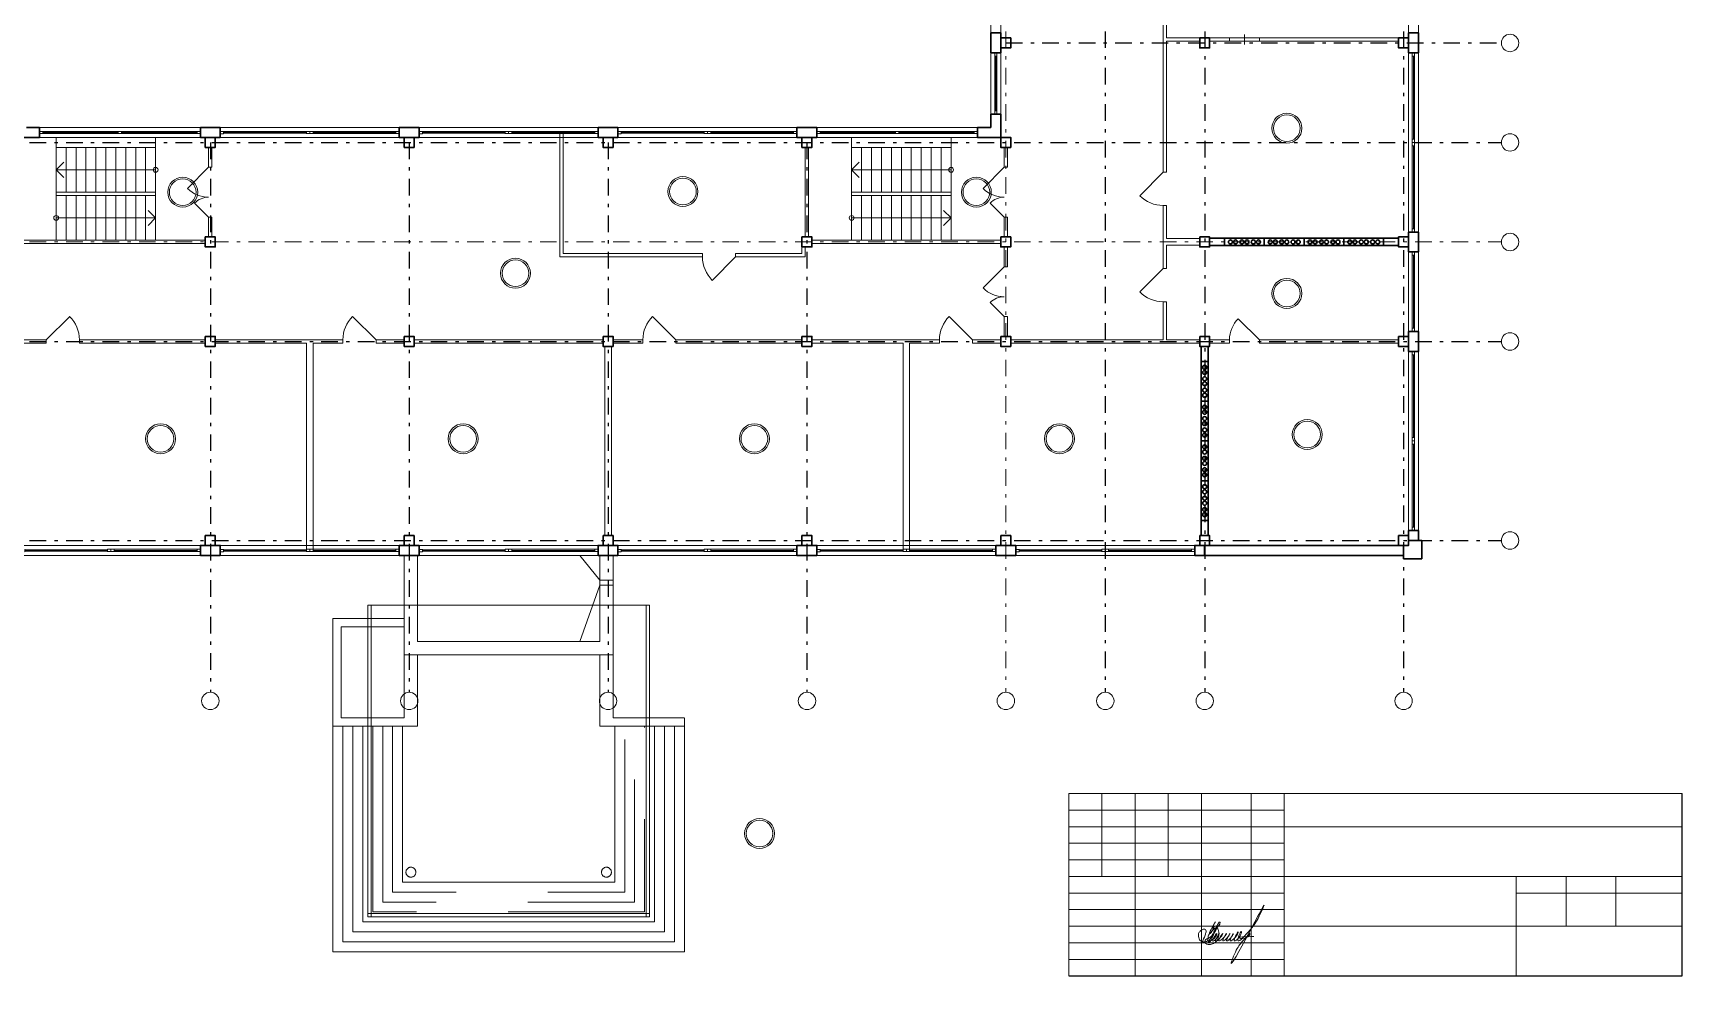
# Model space of a CAD drawing. Header units: metres. Extents: x 0.2 to 83.8, y 0.6 to 58.2.
# Drawn here: x 34.02 to 83.78, y 0.61 to 29.04 of the extents above; entities that cross this region are included whole.
import ezdxf

# ---------------------------------------------------------------- set-up
doc = ezdxf.new("R2010")
doc.units = ezdxf.units.M
doc.header["$MEASUREMENT"] = 0
doc.linetypes.add('( Dashdot )', pattern=[1.001, 0.5, -0.25, 0.001, -0.25])
doc.linetypes.add('DGN Style 3', pattern=[9.681301, 6.915215, -2.766086])
doc.layers.add('Level 63', color=7, linetype='Continuous', lineweight=0)

msp = doc.modelspace()

# ---------------------------------------------------------------- linework, layer by layer
at = {"color": 1, "linetype": '( Dashdot )', "lineweight": 0}
for p, q in [((63.375, 57.688), (63.375, 9.164)), ((6.423, 22.738), (78.323, 22.738))]:
    msp.add_line(p, q, dxfattribs=at)
at = {"color": 1, "linetype": '( Dashdot )'}
for p, q in [((66.375, 57.688), (66.375, 9.164)), ((69.375, 57.688), (69.375, 9.164)), ((75.375, 57.688), (75.375, 9.164)), ((63.375, 28.738), (78.323, 28.738)), ((6.423, 25.738), (78.323, 25.738)), ((39.375, 25.738), (39.375, 9.164)), ((45.375, 25.738), (45.375, 9.164)), ((51.375, 25.738), (51.375, 9.164)), ((57.375, 25.738), (57.375, 9.164)), ((6.423, 19.738), (78.323, 19.738)), ((6.423, 13.738), (78.323, 13.738))]:
    msp.add_line(p, q, dxfattribs=at)
at = {"color": 7, "linetype": 'Continuous', "lineweight": 13}
for p, q in [((68.123, 32.838), (68.123, 24.838)), ((68.223, 31.638), (68.223, 28.888)), ((70.123, 28.888), (70.123, 28.788)), ((71.023, 28.888), (71.023, 28.788)), ((68.223, 28.788), (68.223, 24.838)), ((34.223, 25.888), (34.723, 25.888)), ((34.723, 25.588), (34.723, 25.888)), ((37.723, 22.788), (37.723, 25.888)), ((39.073, 25.888), (37.723, 25.888)), ((58.723, 25.888), (57.673, 25.888)), ((58.723, 22.788), (58.723, 25.888)), ((61.723, 22.788), (61.723, 25.888)), ((61.723, 25.888), (62.523, 25.888)), ((34.723, 22.808), (34.723, 25.588)), ((39.323, 24.988), (38.687, 24.351)), ((39.323, 24.988), (39.423, 24.988)), ((63.323, 24.988), (62.687, 24.351)), ((63.423, 24.988), (63.323, 24.988)), ((68.223, 24.838), (68.123, 24.838)), ((37.723, 24.238), (34.723, 24.238)), ((39.323, 23.488), (38.899, 23.912)), ((61.723, 24.238), (58.723, 24.238)), ((61.723, 24.238), (61.723, 24.138)), ((63.323, 23.488), (62.899, 23.912)), ((39.323, 23.488), (39.423, 23.488)), ((63.423, 23.488), (63.323, 23.488)), ((68.223, 23.838), (68.123, 23.838)), ((68.123, 23.838), (68.123, 21.938)), ((68.223, 23.838), (68.223, 22.838)), ((57.223, 22.588), (57.223, 22.388)), ((57.323, 22.588), (57.323, 22.288)), ((68.223, 22.638), (68.223, 21.938)), ((54.223, 22.388), (54.223, 22.288)), ((55.223, 22.388), (55.223, 22.288)), ((63.323, 21.988), (62.687, 21.351)), ((63.423, 21.988), (63.323, 21.988)), ((68.223, 21.938), (68.123, 21.938)), ((63.323, 20.488), (62.899, 20.912)), ((68.223, 20.938), (68.123, 20.938)), ((68.123, 20.938), (68.123, 19.788)), ((68.223, 20.938), (68.223, 19.788)), ((63.423, 20.488), (63.323, 20.488)), ((71.023, 19.788), (70.387, 20.424)), ((34.423, 19.788), (34.423, 19.688)), ((35.423, 19.788), (35.423, 19.688)), ((43.373, 19.788), (43.373, 19.688)), ((44.373, 19.788), (44.373, 19.688)), ((52.423, 19.788), (52.423, 19.688)), ((53.423, 19.788), (53.423, 19.688)), ((61.373, 19.788), (61.373, 19.688)), ((62.373, 19.788), (62.373, 19.688)), ((70.123, 19.788), (70.123, 19.688)), ((71.023, 19.788), (71.023, 19.688)), ((45.223, 13.288), (45.223, 11.788)), ((45.623, 13.288), (45.623, 11.788)), ((45.623, 13.288), (51.123, 13.288)), ((51.123, 12.538), (50.521, 13.288)), ((51.123, 11.788), (51.123, 13.288)), ((51.523, 11.788), (51.523, 13.288)), ((51.123, 12.388), (50.521, 10.688)), ((44.125, 2.388), (44.125, 11.788)), ((52.625, 11.788), (44.125, 11.788)), ((44.225, 2.388), (44.225, 11.788)), ((45.623, 11.788), (45.623, 10.688)), ((51.123, 11.788), (51.123, 10.688)), ((52.525, 2.388), (52.525, 11.788)), ((52.625, 2.388), (52.625, 11.788)), ((45.623, 10.688), (51.123, 10.688)), ((52.625, 2.488), (44.125, 2.488)), ((52.625, 2.388), (44.125, 2.388))]:
    msp.add_line(p, q, dxfattribs=at)
at = {"color": 7, "linetype": 'Continuous', "lineweight": 0}
for p, q in [((70.573, 28.988), (70.573, 28.688)), ((63.073, 26.688), (63.073, 28.338)), ((36.598, 26.038), (34.323, 26.038)), ((38.973, 26.038), (36.698, 26.038)), ((42.273, 26.038), (39.774, 26.035)), ((44.973, 26.038), (42.473, 26.038)), ((48.273, 26.038), (45.774, 26.035)), ((50.973, 26.038), (48.473, 26.038)), ((54.273, 26.038), (51.774, 26.035)), ((56.973, 26.038), (54.473, 26.038)), ((35.023, 24.238), (35.023, 25.588)), ((35.323, 24.238), (35.323, 25.588)), ((35.623, 24.238), (35.623, 25.588)), ((35.923, 24.238), (35.923, 25.588)), ((36.223, 24.238), (36.223, 25.588)), ((36.523, 24.238), (36.523, 25.588)), ((36.823, 24.238), (36.823, 25.588)), ((37.123, 24.238), (37.123, 25.588)), ((37.423, 24.238), (37.423, 25.588)), ((59.023, 24.238), (59.023, 25.588)), ((59.323, 24.238), (59.323, 25.588)), ((59.623, 24.238), (59.623, 25.588)), ((59.923, 24.238), (59.923, 25.588)), ((60.223, 24.238), (60.223, 25.588)), ((60.523, 24.238), (60.523, 25.588)), ((60.823, 24.238), (60.823, 25.588)), ((61.123, 24.238), (61.123, 25.588)), ((61.423, 24.238), (61.423, 25.588)), ((34.951, 25.14), (34.723, 24.913)), ((37.723, 24.913), (34.723, 24.913)), ((34.951, 24.685), (34.723, 24.913)), ((58.951, 25.14), (58.723, 24.913)), ((61.723, 24.913), (58.723, 24.913)), ((58.951, 24.685), (58.723, 24.913)), ((35.023, 22.788), (35.023, 24.138)), ((35.323, 22.788), (35.323, 24.138)), ((35.623, 22.788), (35.623, 24.138)), ((35.923, 22.788), (35.923, 24.138)), ((36.223, 22.788), (36.223, 24.138)), ((36.523, 22.788), (36.523, 24.138)), ((36.823, 22.788), (36.823, 24.138)), ((37.123, 22.788), (37.123, 24.138)), ((37.423, 22.788), (37.423, 24.138)), ((59.023, 22.788), (59.023, 24.138)), ((59.323, 22.788), (59.323, 24.138)), ((59.623, 22.788), (59.623, 24.138)), ((59.923, 22.788), (59.923, 24.138)), ((60.223, 22.788), (60.223, 24.138)), ((60.523, 22.788), (60.523, 24.138)), ((60.823, 22.788), (60.823, 24.138)), ((61.123, 22.788), (61.123, 24.138)), ((61.423, 22.788), (61.423, 24.138)), ((34.723, 23.463), (37.723, 23.463)), ((37.496, 23.69), (37.723, 23.463)), ((37.496, 23.235), (37.723, 23.463)), ((58.723, 23.463), (61.723, 23.463)), ((61.496, 23.69), (61.723, 23.463)), ((61.496, 23.235), (61.723, 23.463)), ((36.273, 13.438), (33.774, 13.435)), ((38.973, 13.438), (36.473, 13.438)), ((42.273, 13.438), (39.774, 13.435)), ((44.973, 13.438), (42.473, 13.438)), ((48.273, 13.438), (45.774, 13.435)), ((50.973, 13.438), (48.473, 13.438)), ((54.273, 13.438), (51.774, 13.435)), ((56.973, 13.438), (54.473, 13.438)), ((60.273, 13.438), (57.774, 13.435)), ((62.973, 13.438), (60.473, 13.438)), ((66.273, 13.438), (63.774, 13.435)), ((68.973, 13.438), (66.473, 13.438)), ((43.075, 11.388), (43.075, 1.338)), ((43.075, 11.388), (44.125, 11.388)), ((43.325, 11.138), (43.325, 8.388)), ((43.325, 11.138), (44.125, 11.138)), ((43.075, 8.138), (44.125, 8.138)), ((43.325, 8.388), (44.125, 8.388)), ((52.625, 8.388), (53.672, 8.388)), ((52.625, 8.138), (53.675, 8.138)), ((53.675, 8.388), (53.675, 1.338)), ((43.075, 1.338), (53.675, 1.338))]:
    msp.add_line(p, q, dxfattribs=at)
at = {"color": 7, "linetype": 'Continuous', "lineweight": 0, "extrusion": (0, 0, -1)}
for p, q in [((75.673, 28.338), (75.673, 25.838)), ((57.773, 26.038), (60.048, 26.038)), ((60.148, 26.038), (62.423, 26.038)), ((75.673, 25.638), (75.671, 23.138)), ((75.673, 22.338), (75.673, 20.138)), ((75.673, 19.338), (75.673, 16.838)), ((75.673, 16.638), (75.671, 14.138))]:
    msp.add_line(p, q, dxfattribs=at)
at = {"color": 7, "linetype": 'Continuous', "lineweight": 30}
for p, q in [((33.823, 26.188), (34.223, 26.188)), ((34.223, 25.888), (34.223, 26.188)), ((62.523, 25.888), (62.523, 26.188)), ((62.923, 26.188), (62.523, 26.188)), ((75.823, 13.738), (75.923, 13.738)), ((75.923, 13.738), (75.923, 13.188)), ((75.373, 13.288), (75.373, 13.188)), ((75.373, 13.188), (75.923, 13.188))]:
    msp.add_line(p, q, dxfattribs=at)
at = {"color": 7, "lineweight": 13}
for p, q in [((68.123, 24.838), (67.416, 24.13)), ((68.123, 21.938), (67.416, 21.23)), ((44.373, 19.788), (43.666, 20.495)), ((53.423, 19.788), (52.716, 20.495)), ((62.373, 19.788), (61.666, 20.495))]:
    msp.add_line(p, q, dxfattribs=at)
at = {"color": 7, "lineweight": 13, "extrusion": (0, 0, -1)}
for p, q in [((55.223, 22.288), (54.516, 21.58)), ((34.423, 19.788), (35.131, 20.495))]:
    msp.add_line(p, q, dxfattribs=at)
at = {"color": 7, "linetype": 'DGN Style 3', "lineweight": 0}
for p, q in [((45.223, 11.788), (45.223, 10.288)), ((51.523, 10.288), (51.523, 11.788)), ((44.125, 11.388), (45.223, 11.388)), ((44.125, 11.138), (45.223, 11.138)), ((45.223, 10.288), (45.223, 8.388)), ((45.223, 10.288), (45.623, 10.288)), ((45.623, 10.288), (45.623, 8.138)), ((45.623, 10.288), (51.123, 10.288)), ((51.123, 10.288), (51.123, 8.138)), ((51.123, 10.288), (51.523, 10.288)), ((51.523, 10.288), (51.523, 8.388)), ((44.125, 8.388), (45.223, 8.388)), ((44.125, 8.138), (45.623, 8.138)), ((45.175, 8.138), (45.175, 3.438)), ((51.123, 8.138), (52.625, 8.138)), ((51.523, 8.388), (52.625, 8.388)), ((51.575, 8.138), (51.575, 3.438)), ((45.175, 3.438), (51.575, 3.438))]:
    msp.add_line(p, q, dxfattribs=at)
for p, q in [((83.775, 0.609), (83.775, 6.109)), ((65.275, 0.609), (83.775, 0.609))]:
    msp.add_line(p, q)
at = {"color": 7, "linetype": 'Continuous', "lineweight": 0, "flags": 128}
for points in [[(63.223, 29.038), (63.223, 34.438), (62.923, 34.438), (62.923, 29.038), (63.223, 29.038)], [(75.823, 29.038), (75.823, 34.438), (75.523, 34.438), (75.523, 29.038), (75.823, 29.038)], [(70.123, 28.888), (71.023, 28.888), (71.023, 28.788), (70.123, 28.788), (70.123, 28.888)], [(62.923, 28.438), (62.923, 26.588), (63.223, 26.588), (63.223, 28.438), (62.923, 28.438)], [(75.823, 23.038), (75.823, 28.438), (75.523, 28.438), (75.523, 23.038), (75.823, 23.038)], [(63.108, 28.338), (63.038, 28.338), (63.038, 26.688), (63.108, 26.688), (63.108, 28.338)], [(34.223, 26.188), (39.073, 26.188), (39.073, 25.888), (34.223, 25.888), (34.223, 26.188)], [(34.323, 26.073), (38.973, 26.073), (38.973, 26.003), (34.323, 26.003), (34.323, 26.073)], [(39.673, 26.188), (45.073, 26.188), (45.073, 25.888), (39.673, 25.888), (39.673, 26.188)], [(39.773, 26.07), (42.273, 26.073), (42.274, 26.003), (39.774, 26), (39.773, 26.07)], [(42.473, 26.073), (44.973, 26.073), (44.973, 26.003), (42.473, 26.003), (42.473, 26.073)], [(45.673, 26.188), (51.073, 26.188), (51.073, 25.888), (45.673, 25.888), (45.673, 26.188)], [(45.773, 26.07), (48.273, 26.073), (48.274, 26.003), (45.774, 26), (45.773, 26.07)], [(48.473, 26.073), (50.973, 26.073), (50.973, 26.003), (48.473, 26.003), (48.473, 26.073)], [(51.673, 26.188), (57.073, 26.188), (57.073, 25.888), (51.673, 25.888), (51.673, 26.188)], [(51.773, 26.07), (54.273, 26.073), (54.274, 26.003), (51.774, 26), (51.773, 26.07)], [(54.473, 26.073), (56.973, 26.073), (56.973, 26.003), (54.473, 26.003), (54.473, 26.073)], [(75.523, 22.438), (75.523, 20.038), (75.823, 20.038), (75.823, 22.438), (75.523, 22.438)], [(75.823, 14.038), (75.823, 19.438), (75.523, 19.438), (75.523, 14.038), (75.823, 14.038)], [(33.673, 13.588), (39.073, 13.588), (39.073, 13.288), (33.673, 13.288), (33.673, 13.588)], [(33.773, 13.47), (36.273, 13.473), (36.274, 13.403), (33.774, 13.4), (33.773, 13.47)], [(36.473, 13.473), (38.973, 13.473), (38.973, 13.403), (36.473, 13.403), (36.473, 13.473)], [(39.673, 13.588), (45.073, 13.588), (45.073, 13.288), (39.673, 13.288), (39.673, 13.588)], [(39.773, 13.47), (42.273, 13.473), (42.274, 13.403), (39.774, 13.4), (39.773, 13.47)], [(42.473, 13.473), (44.973, 13.473), (44.973, 13.403), (42.473, 13.403), (42.473, 13.473)], [(45.673, 13.588), (51.073, 13.588), (51.073, 13.288), (45.673, 13.288), (45.673, 13.588)], [(45.773, 13.47), (48.273, 13.473), (48.274, 13.403), (45.774, 13.4), (45.773, 13.47)], [(48.473, 13.473), (50.973, 13.473), (50.973, 13.403), (48.473, 13.403), (48.473, 13.473)], [(51.673, 13.588), (57.073, 13.588), (57.073, 13.288), (51.673, 13.288), (51.673, 13.588)], [(51.773, 13.47), (54.273, 13.473), (54.274, 13.403), (51.774, 13.4), (51.773, 13.47)], [(54.473, 13.473), (56.973, 13.473), (56.973, 13.403), (54.473, 13.403), (54.473, 13.473)], [(57.673, 13.588), (63.073, 13.588), (63.073, 13.288), (57.673, 13.288), (57.673, 13.588)], [(57.773, 13.47), (60.273, 13.473), (60.274, 13.403), (57.774, 13.4), (57.773, 13.47)], [(60.473, 13.473), (62.973, 13.473), (62.973, 13.403), (60.473, 13.403), (60.473, 13.473)], [(63.673, 13.588), (69.073, 13.588), (69.073, 13.288), (63.673, 13.288), (63.673, 13.588)], [(63.773, 13.47), (66.273, 13.473), (66.274, 13.403), (63.774, 13.4), (63.773, 13.47)], [(66.473, 13.473), (68.973, 13.473), (68.973, 13.403), (66.473, 13.403), (66.473, 13.473)]]:
    msp.add_lwpolyline(points, close=True, dxfattribs=at)
at = {"color": 7, "linetype": 'Continuous', "lineweight": 30, "flags": 128}
for points in [[(62.923, 28.438), (62.923, 29.038), (63.223, 29.038), (63.223, 28.438), (62.923, 28.438)], [(63.223, 28.888), (63.223, 28.588), (63.523, 28.588), (63.523, 28.888), (63.223, 28.888)], [(69.223, 28.888), (69.223, 28.588), (69.523, 28.588), (69.523, 28.888), (69.223, 28.888)], [(75.223, 28.888), (75.223, 28.588), (75.523, 28.588), (75.523, 28.888), (75.223, 28.888)], [(75.823, 28.438), (75.823, 29.038), (75.523, 29.038), (75.523, 28.438), (75.823, 28.438)], [(39.673, 25.888), (39.073, 25.888), (39.073, 26.188), (39.673, 26.188), (39.673, 25.888)], [(39.223, 25.888), (39.223, 25.588), (39.523, 25.588), (39.523, 25.888), (39.223, 25.888)], [(45.673, 25.888), (45.073, 25.888), (45.073, 26.188), (45.673, 26.188), (45.673, 25.888)], [(45.223, 25.888), (45.223, 25.588), (45.523, 25.588), (45.523, 25.888), (45.223, 25.888)], [(51.673, 25.888), (51.073, 25.888), (51.073, 26.188), (51.673, 26.188), (51.673, 25.888)], [(51.223, 25.888), (51.223, 25.588), (51.523, 25.588), (51.523, 25.888), (51.223, 25.888)], [(57.673, 25.888), (57.073, 25.888), (57.073, 26.188), (57.673, 26.188), (57.673, 25.888)], [(57.223, 25.888), (57.223, 25.588), (57.523, 25.588), (57.523, 25.888), (57.223, 25.888)], [(63.223, 25.888), (63.223, 25.588), (63.523, 25.588), (63.523, 25.888), (63.223, 25.888)], [(39.223, 22.888), (39.223, 22.588), (39.523, 22.588), (39.523, 22.888), (39.223, 22.888)], [(57.223, 22.888), (57.223, 22.588), (57.523, 22.588), (57.523, 22.888), (57.223, 22.888)], [(63.223, 22.888), (63.223, 22.588), (63.523, 22.588), (63.523, 22.888), (63.223, 22.888)], [(69.223, 22.888), (69.223, 22.588), (69.523, 22.588), (69.523, 22.888), (69.223, 22.888)], [(75.223, 22.888), (75.223, 22.588), (75.523, 22.588), (75.523, 22.888), (75.223, 22.888)], [(75.823, 22.438), (75.823, 23.038), (75.523, 23.038), (75.523, 22.438), (75.823, 22.438)], [(69.973, 22.628), (69.973, 22.848), (69.523, 22.848), (69.523, 22.628), (69.973, 22.628)], [(71.173, 22.628), (69.973, 22.628), (69.973, 22.848), (71.173, 22.848), (71.173, 22.628)], [(72.373, 22.628), (71.173, 22.628), (71.173, 22.848), (72.373, 22.848), (72.373, 22.628)], [(73.573, 22.628), (72.373, 22.628), (72.373, 22.848), (73.573, 22.848), (73.573, 22.628)], [(74.773, 22.628), (73.573, 22.628), (73.573, 22.848), (74.773, 22.848), (74.773, 22.628)], [(74.773, 22.628), (74.773, 22.848), (75.223, 22.848), (75.223, 22.628), (74.773, 22.628)], [(75.823, 19.438), (75.823, 20.038), (75.523, 20.038), (75.523, 19.438), (75.823, 19.438)], [(39.223, 19.888), (39.223, 19.588), (39.523, 19.588), (39.523, 19.888), (39.223, 19.888)], [(45.223, 19.888), (45.223, 19.588), (45.523, 19.588), (45.523, 19.888), (45.223, 19.888)], [(51.223, 19.888), (51.223, 19.588), (51.523, 19.588), (51.523, 19.888), (51.223, 19.888)], [(57.223, 19.888), (57.223, 19.588), (57.523, 19.588), (57.523, 19.888), (57.223, 19.888)], [(63.223, 19.888), (63.223, 19.588), (63.523, 19.588), (63.523, 19.888), (63.223, 19.888)], [(69.223, 19.888), (69.223, 19.588), (69.523, 19.588), (69.523, 19.888), (69.223, 19.888)], [(69.263, 19.138), (69.483, 19.138), (69.483, 19.588), (69.263, 19.588), (69.263, 19.138)], [(75.223, 19.888), (75.223, 19.588), (75.523, 19.588), (75.523, 19.888), (75.223, 19.888)], [(69.263, 17.938), (69.263, 19.138), (69.483, 19.138), (69.483, 17.938), (69.263, 17.938)], [(69.263, 16.738), (69.263, 17.938), (69.483, 17.938), (69.483, 16.738), (69.263, 16.738)], [(69.263, 15.538), (69.263, 16.738), (69.483, 16.738), (69.483, 15.538), (69.263, 15.538)], [(69.263, 14.338), (69.263, 15.538), (69.483, 15.538), (69.483, 14.338), (69.263, 14.338)], [(69.263, 14.338), (69.483, 14.338), (69.483, 13.888), (69.263, 13.888), (69.263, 14.338)], [(75.523, 13.738), (75.823, 13.738), (75.823, 14.038), (75.523, 14.038), (75.523, 13.738)], [(39.673, 13.288), (39.073, 13.288), (39.073, 13.588), (39.673, 13.588), (39.673, 13.288)], [(39.223, 13.888), (39.223, 13.588), (39.523, 13.588), (39.523, 13.888), (39.223, 13.888)], [(45.673, 13.288), (45.073, 13.288), (45.073, 13.588), (45.673, 13.588), (45.673, 13.288)], [(45.223, 13.888), (45.223, 13.588), (45.523, 13.588), (45.523, 13.888), (45.223, 13.888)], [(51.673, 13.288), (51.073, 13.288), (51.073, 13.588), (51.673, 13.588), (51.673, 13.288)], [(51.223, 13.888), (51.223, 13.588), (51.523, 13.588), (51.523, 13.888), (51.223, 13.888)], [(57.673, 13.288), (57.073, 13.288), (57.073, 13.588), (57.673, 13.588), (57.673, 13.288)], [(57.223, 13.888), (57.223, 13.588), (57.523, 13.588), (57.523, 13.888), (57.223, 13.888)], [(63.673, 13.288), (63.073, 13.288), (63.073, 13.588), (63.673, 13.588), (63.673, 13.288)], [(63.223, 13.888), (63.223, 13.588), (63.523, 13.588), (63.523, 13.888), (63.223, 13.888)], [(69.073, 13.288), (69.373, 13.288), (69.373, 13.588), (69.073, 13.588), (69.073, 13.288)], [(69.223, 13.888), (69.223, 13.588), (69.523, 13.588), (69.523, 13.888), (69.223, 13.888)], [(75.373, 13.588), (69.373, 13.588), (69.373, 13.288), (75.373, 13.288), (75.373, 13.588)], [(75.223, 13.888), (75.223, 13.588), (75.523, 13.588), (75.523, 13.888), (75.223, 13.888)]]:
    msp.add_lwpolyline(points, close=True, dxfattribs=at)
at = {"color": 7, "linetype": 'Continuous', "lineweight": 13, "flags": 128}
for points in [[(68.223, 28.888), (69.223, 28.888), (69.223, 28.788), (68.223, 28.788)], [(70.123, 28.788), (69.523, 28.788), (69.523, 28.888), (70.123, 28.888)], [(71.023, 28.888), (75.223, 28.888), (75.223, 28.788), (71.023, 28.788)], [(49.923, 26.003), (49.923, 22.288)], [(50.023, 26.003), (50.023, 22.388)], [(37.723, 25.588), (34.723, 25.588)], [(39.423, 24.988), (39.423, 25.588), (39.323, 25.588), (39.323, 24.988)], [(61.723, 25.588), (58.723, 25.588)], [(63.423, 24.988), (63.423, 25.588), (63.323, 25.588), (63.323, 24.988)], [(37.723, 24.138), (34.723, 24.138)], [(61.723, 24.138), (58.723, 24.138)], [(39.323, 23.488), (39.323, 22.888), (39.423, 22.888), (39.423, 23.488)], [(63.323, 23.488), (63.323, 22.888), (63.423, 22.888), (63.423, 23.488)], [(39.223, 22.788), (33.523, 22.788), (33.523, 22.688), (39.223, 22.688)], [(63.323, 21.988), (63.323, 22.588), (63.423, 22.588), (63.423, 21.988)], [(68.223, 22.838), (69.223, 22.838), (69.223, 22.638), (68.223, 22.638)], [(54.223, 22.288), (49.923, 22.288)], [(54.223, 22.388), (50.023, 22.388)], [(57.223, 22.388), (55.223, 22.388)], [(57.323, 22.288), (55.223, 22.288)], [(63.423, 20.488), (63.423, 19.888), (63.323, 19.888), (63.323, 20.488)], [(34.423, 19.688), (33.523, 19.688), (33.523, 19.788), (34.423, 19.788)], [(35.423, 19.788), (39.223, 19.788), (39.223, 19.688), (35.423, 19.688)], [(42.273, 19.688), (39.523, 19.688), (39.523, 19.788), (43.373, 19.788)], [(42.273, 19.688), (42.273, 13.473), (42.473, 13.473), (42.473, 19.688)], [(43.373, 19.688), (42.473, 19.688)], [(44.373, 19.788), (45.223, 19.788), (45.223, 19.688), (44.373, 19.688)], [(52.423, 19.688), (51.523, 19.688), (51.523, 19.788), (52.423, 19.788)], [(53.423, 19.788), (57.223, 19.788), (57.223, 19.688), (53.423, 19.688)], [(60.273, 19.688), (57.523, 19.688), (57.523, 19.788), (61.373, 19.788)], [(60.273, 19.688), (60.273, 13.473), (60.473, 13.473), (60.473, 19.688)], [(61.373, 19.688), (60.473, 19.688)], [(62.373, 19.788), (63.223, 19.788), (63.223, 19.688), (62.373, 19.688)], [(68.123, 19.788), (63.523, 19.788)], [(63.523, 19.688), (69.223, 19.688), (69.223, 19.788), (68.223, 19.788)], [(70.123, 19.688), (69.523, 19.688), (69.523, 19.788), (70.123, 19.788)], [(71.023, 19.788), (75.223, 19.788), (75.223, 19.688), (71.023, 19.688)]]:
    msp.add_lwpolyline(points, dxfattribs=at)
for points in [[(63.038, 28.438), (63.038, 28.338), (63.108, 28.338), (63.108, 28.438), (63.038, 28.438)], [(63.038, 26.688), (63.038, 26.588), (63.108, 26.588), (63.108, 26.688), (63.038, 26.688)], [(34.223, 26.073), (34.323, 26.073), (34.323, 26.003), (34.223, 26.003), (34.223, 26.073)], [(36.598, 26.073), (36.698, 26.073), (36.698, 26.003), (36.598, 26.003), (36.598, 26.073)], [(38.973, 26.073), (39.073, 26.073), (39.073, 26.003), (38.973, 26.003), (38.973, 26.073)], [(39.673, 26.07), (39.773, 26.07), (39.773, 26), (39.673, 26), (39.673, 26.07)], [(42.273, 26.073), (42.373, 26.073), (42.373, 26.003), (42.273, 26.003), (42.273, 26.073)], [(42.373, 26.073), (42.473, 26.073), (42.473, 26.003), (42.373, 26.003), (42.373, 26.073)], [(44.973, 26.073), (45.073, 26.073), (45.073, 26.003), (44.973, 26.003), (44.973, 26.073)], [(45.673, 26.07), (45.773, 26.07), (45.773, 26), (45.673, 26), (45.673, 26.07)], [(48.273, 26.073), (48.373, 26.073), (48.373, 26.003), (48.273, 26.003), (48.273, 26.073)], [(48.373, 26.073), (48.473, 26.073), (48.473, 26.003), (48.373, 26.003), (48.373, 26.073)], [(50.973, 26.073), (51.073, 26.073), (51.073, 26.003), (50.973, 26.003), (50.973, 26.073)], [(51.673, 26.07), (51.773, 26.07), (51.773, 26), (51.673, 26), (51.673, 26.07)], [(54.273, 26.073), (54.373, 26.073), (54.373, 26.003), (54.273, 26.003), (54.273, 26.073)], [(54.373, 26.073), (54.473, 26.073), (54.473, 26.003), (54.373, 26.003), (54.373, 26.073)], [(56.973, 26.073), (57.073, 26.073), (57.073, 26.003), (56.973, 26.003), (56.973, 26.073)], [(57.323, 25.588), (57.323, 22.888), (57.423, 22.888), (57.423, 25.588), (57.323, 25.588)], [(57.523, 22.788), (63.223, 22.788), (63.223, 22.688), (57.523, 22.688), (57.523, 22.788)], [(45.523, 19.788), (51.223, 19.788), (51.223, 19.688), (45.523, 19.688), (45.523, 19.788)], [(51.473, 13.888), (51.473, 19.588), (51.273, 19.588), (51.273, 13.888), (51.473, 13.888)], [(36.273, 13.473), (36.373, 13.473), (36.373, 13.403), (36.273, 13.403), (36.273, 13.473)], [(36.373, 13.473), (36.473, 13.473), (36.473, 13.403), (36.373, 13.403), (36.373, 13.473)], [(38.973, 13.473), (39.073, 13.473), (39.073, 13.403), (38.973, 13.403), (38.973, 13.473)], [(39.673, 13.47), (39.773, 13.47), (39.773, 13.4), (39.673, 13.4), (39.673, 13.47)], [(42.273, 13.473), (42.373, 13.473), (42.373, 13.403), (42.273, 13.403), (42.273, 13.473)], [(42.373, 13.473), (42.473, 13.473), (42.473, 13.403), (42.373, 13.403), (42.373, 13.473)], [(44.973, 13.473), (45.073, 13.473), (45.073, 13.403), (44.973, 13.403), (44.973, 13.473)], [(45.673, 13.47), (45.773, 13.47), (45.773, 13.4), (45.673, 13.4), (45.673, 13.47)], [(48.273, 13.473), (48.373, 13.473), (48.373, 13.403), (48.273, 13.403), (48.273, 13.473)], [(48.373, 13.473), (48.473, 13.473), (48.473, 13.403), (48.373, 13.403), (48.373, 13.473)], [(50.973, 13.473), (51.073, 13.473), (51.073, 13.403), (50.973, 13.403), (50.973, 13.473)], [(51.673, 13.47), (51.773, 13.47), (51.773, 13.4), (51.673, 13.4), (51.673, 13.47)], [(54.273, 13.473), (54.373, 13.473), (54.373, 13.403), (54.273, 13.403), (54.273, 13.473)], [(54.373, 13.473), (54.473, 13.473), (54.473, 13.403), (54.373, 13.403), (54.373, 13.473)], [(56.973, 13.473), (57.073, 13.473), (57.073, 13.403), (56.973, 13.403), (56.973, 13.473)], [(57.673, 13.47), (57.773, 13.47), (57.773, 13.4), (57.673, 13.4), (57.673, 13.47)], [(60.273, 13.473), (60.373, 13.473), (60.373, 13.403), (60.273, 13.403), (60.273, 13.473)], [(60.373, 13.473), (60.473, 13.473), (60.473, 13.403), (60.373, 13.403), (60.373, 13.473)], [(62.973, 13.473), (63.073, 13.473), (63.073, 13.403), (62.973, 13.403), (62.973, 13.473)], [(63.673, 13.47), (63.773, 13.47), (63.773, 13.4), (63.673, 13.4), (63.673, 13.47)], [(66.273, 13.473), (66.373, 13.473), (66.373, 13.403), (66.273, 13.403), (66.273, 13.473)], [(66.373, 13.473), (66.473, 13.473), (66.473, 13.403), (66.373, 13.403), (66.373, 13.473)], [(68.973, 13.473), (69.073, 13.473), (69.073, 13.403), (68.973, 13.403), (68.973, 13.473)], [(51.123, 12.538), (51.523, 12.538), (51.523, 12.388), (51.123, 12.388), (51.123, 12.538)]]:
    msp.add_lwpolyline(points, close=True, dxfattribs=at)
at = {"color": 7, "linetype": 'Continuous', "lineweight": 13, "extrusion": (0, 0, -1), "flags": 128}
for points in [[(-75.708, 28.338), (-75.708, 28.438), (-75.638, 28.438), (-75.638, 28.338), (-75.708, 28.338)], [(-57.773, 26.073), (-57.673, 26.073), (-57.673, 26.003), (-57.773, 26.003), (-57.773, 26.073)], [(-60.148, 26.073), (-60.048, 26.073), (-60.048, 26.003), (-60.148, 26.003), (-60.148, 26.073)], [(-62.523, 26.073), (-62.423, 26.073), (-62.423, 26.003), (-62.523, 26.003), (-62.523, 26.073)], [(-75.708, 25.738), (-75.708, 25.838), (-75.638, 25.838), (-75.638, 25.738), (-75.708, 25.738)], [(-75.708, 25.638), (-75.708, 25.738), (-75.638, 25.738), (-75.638, 25.638), (-75.708, 25.638)], [(-75.706, 23.038), (-75.706, 23.138), (-75.636, 23.138), (-75.636, 23.038), (-75.706, 23.038)], [(-75.708, 22.338), (-75.708, 22.438), (-75.638, 22.438), (-75.638, 22.338), (-75.708, 22.338)], [(-75.708, 20.038), (-75.708, 20.138), (-75.638, 20.138), (-75.638, 20.038), (-75.708, 20.038)], [(-75.708, 19.338), (-75.708, 19.438), (-75.638, 19.438), (-75.638, 19.338), (-75.708, 19.338)], [(-75.708, 16.738), (-75.708, 16.838), (-75.638, 16.838), (-75.638, 16.738), (-75.708, 16.738)], [(-75.708, 16.638), (-75.708, 16.738), (-75.638, 16.738), (-75.638, 16.638), (-75.708, 16.638)], [(-75.706, 14.038), (-75.706, 14.138), (-75.636, 14.138), (-75.636, 14.038), (-75.706, 14.038)]]:
    msp.add_lwpolyline(points, close=True, dxfattribs=at)
at = {"color": 7, "linetype": 'Continuous', "lineweight": 0, "extrusion": (0, 0, -1), "flags": 128}
for points in [[(-75.708, 25.838), (-75.708, 28.338), (-75.638, 28.338), (-75.638, 25.838), (-75.708, 25.838)], [(-62.523, 26.188), (-57.673, 26.188), (-57.673, 25.888), (-62.523, 25.888), (-62.523, 26.188)], [(-62.423, 26.073), (-57.773, 26.073), (-57.773, 26.003), (-62.423, 26.003), (-62.423, 26.073)], [(-75.706, 23.138), (-75.708, 25.638), (-75.638, 25.638), (-75.636, 23.138), (-75.706, 23.138)], [(-75.638, 22.338), (-75.638, 20.138), (-75.708, 20.138), (-75.708, 22.338), (-75.638, 22.338)], [(-75.708, 16.838), (-75.708, 19.338), (-75.638, 19.338), (-75.638, 16.838), (-75.708, 16.838)], [(-75.706, 14.138), (-75.708, 16.638), (-75.638, 16.638), (-75.636, 14.138), (-75.706, 14.138)]]:
    msp.add_lwpolyline(points, close=True, dxfattribs=at)
at = {"color": 7, "linetype": 'Continuous', "lineweight": 30, "flags": 128}
for points in [[(33.523, 26.588), (33.523, 25.888), (34.223, 25.888)], [(63.223, 26.588), (63.223, 25.888), (62.523, 25.888)], [(63.223, 26.588), (62.923, 26.588), (62.923, 26.188)]]:
    msp.add_lwpolyline(points, dxfattribs=at)
at = {"color": 7, "linetype": 'Continuous', "lineweight": 0, "flags": 128}
for points in [[(43.375, 8.138), (43.375, 1.638), (53.375, 1.638), (53.375, 8.138)], [(43.675, 8.138), (43.675, 1.938), (53.075, 1.938), (53.075, 8.138)], [(43.975, 8.138), (43.975, 2.238), (52.775, 2.238), (52.775, 8.138)]]:
    msp.add_lwpolyline(points, dxfattribs=at)
at = {"color": 7, "linetype": 'DGN Style 3', "lineweight": 0, "flags": 128}
for points in [[(44.275, 8.138), (44.275, 2.538), (52.475, 2.538), (52.475, 8.138)], [(44.575, 8.138), (44.575, 2.838), (52.175, 2.838), (52.175, 8.138)], [(44.875, 8.138), (44.875, 3.138), (51.875, 3.138), (51.875, 8.138)]]:
    msp.add_lwpolyline(points, dxfattribs=at)
at = {"color": 7, "linetype": 'Continuous', "lineweight": 13}
for centre, radius in [((78.587, 28.738), 0.263), ((71.854, 26.167), 0.452), ((71.854, 26.167), 0.402), ((78.587, 25.738), 0.263), ((38.541, 24.239), 0.452), ((38.541, 24.239), 0.402), ((53.634, 24.259), 0.452), ((53.634, 24.259), 0.402), ((62.485, 24.239), 0.452), ((62.485, 24.239), 0.402), ((78.587, 22.738), 0.263), ((48.58, 21.795), 0.452), ((48.58, 21.795), 0.402), ((71.854, 21.186), 0.452), ((71.854, 21.186), 0.402), ((78.587, 19.738), 0.263), ((37.874, 16.804), 0.452), ((37.874, 16.804), 0.402), ((47.001, 16.804), 0.452), ((47.001, 16.804), 0.402), ((55.788, 16.804), 0.452), ((55.788, 16.804), 0.402), ((64.992, 16.804), 0.452), ((64.992, 16.804), 0.402), ((72.469, 16.933), 0.452), ((72.469, 16.933), 0.402), ((78.587, 13.738), 0.263), ((39.375, 8.901), 0.263), ((45.375, 8.901), 0.263), ((51.375, 8.901), 0.263), ((57.375, 8.901), 0.263), ((63.375, 8.901), 0.263), ((66.375, 8.901), 0.263), ((69.375, 8.901), 0.263), ((75.375, 8.901), 0.263), ((55.945, 4.904), 0.452), ((55.945, 4.904), 0.402)]:
    msp.add_circle(centre, radius, dxfattribs=at)
at = {"color": 7, "linetype": 'Continuous', "lineweight": 0}
for centre in [(37.723, 24.913), (61.723, 24.913), (34.723, 23.463), (58.723, 23.463)]:
    msp.add_circle(centre, 0.0733, dxfattribs=at)
at = {"color": 7, "linetype": 'Continuous', "lineweight": 30}
for centre in [(70.152, 22.738), (70.306, 22.738), (70.497, 22.738), (70.65, 22.738), (70.841, 22.738), (70.995, 22.738), (71.352, 22.738), (71.506, 22.738), (71.697, 22.738), (71.85, 22.738), (72.041, 22.738), (72.195, 22.738), (72.552, 22.738), (72.706, 22.738), (72.897, 22.738), (73.05, 22.738), (73.241, 22.738), (73.395, 22.738), (73.752, 22.738), (73.906, 22.738), (74.097, 22.738), (74.25, 22.738), (74.441, 22.738), (74.595, 22.738), (69.373, 18.959), (69.373, 18.805), (69.373, 18.614), (69.373, 18.461), (69.373, 18.27), (69.373, 18.116), (69.373, 17.759), (69.373, 17.605), (69.373, 17.414), (69.373, 17.261), (69.373, 17.07), (69.373, 16.916), (69.373, 16.559), (69.373, 16.405), (69.373, 16.214), (69.373, 16.061), (69.373, 15.87), (69.373, 15.716), (69.373, 15.359), (69.373, 15.205), (69.373, 15.014), (69.373, 14.861), (69.373, 14.67), (69.373, 14.516)]:
    msp.add_circle(centre, 0.06, dxfattribs=at)
at = {"color": 7, "linetype": 'DGN Style 3', "lineweight": 0}
for centre in [(45.425, 3.738), (51.325, 3.738)]:
    msp.add_circle(centre, 0.15, dxfattribs=at)
at = {"color": 7, "linetype": 'Continuous', "lineweight": 0}
for centre, radius, start, end in [((39.323, 24.988), 0.9, 225, 270), ((39.323, 23.488), 0.6, 90, 135), ((63.323, 24.988), 0.9, 225, 270), ((63.323, 23.488), 0.6, 90, 135), ((63.323, 21.988), 0.9, 225, 270), ((63.323, 20.488), 0.6, 90, 135), ((71.023, 19.788), 0.9, 135, 180)]:
    msp.add_arc(centre, radius, start, end, dxfattribs=at)
at = {"color": 7, "lineweight": 0}
for centre, start, end in [((68.123, 24.838), 225, 270), ((68.123, 21.938), 225, 270), ((44.373, 19.788), 135, 180), ((53.423, 19.788), 135, 180), ((62.373, 19.788), 135, 180)]:
    msp.add_arc(centre, 1, start, end, dxfattribs=at)
at = {"color": 7, "lineweight": 0, "extrusion": (0, 0, -1)}
for centre, start, end in [((-55.223, 22.288), 315, 360), ((-34.423, 19.788), 135, 180)]:
    msp.add_arc(centre, 1, start, end, dxfattribs=at)
at = {"color": 5, "linetype": 'Continuous', "lineweight": 0}
msp.add_open_spline([(69.286, 1.608), (69.324, 1.685), (69.376, 1.792), (69.412, 1.92), (69.422, 1.989), (69.383, 2.029), (69.317, 2.022), (69.253, 1.98), (69.205, 1.922), (69.181, 1.859), (69.184, 1.798), (69.201, 1.73), (69.239, 1.673), (69.298, 1.641), (69.364, 1.628), (69.429, 1.651), (69.486, 1.674), (69.556, 1.727), (69.599, 1.838), (69.664, 1.96), (69.715, 2.079), (69.773, 2.161), (69.794, 2.222), (69.837, 2.24), (69.839, 2.199), (69.828, 2.164), (69.713, 2.029), (69.633, 1.831), (69.571, 1.674), (69.5, 1.607), (69.484, 1.644), (69.475, 1.682), (69.464, 1.759), (69.52, 1.903), (69.565, 2.021), (69.787, 2.389), (69.521, 1.951), (69.759, 2.208), (69.438, 1.732), (69.619, 2.004), (69.696, 2.058), (69.777, 2.042), (69.798, 1.962), (69.807, 1.836), (69.773, 1.672), (69.655, 1.595), (69.57, 1.555), (69.488, 1.555), (69.417, 1.573), (69.392, 1.619), (69.387, 1.66), (69.399, 1.732), (69.525, 1.723), (69.742, 2.037), (69.435, 1.586), (69.633, 1.725), (69.712, 1.766), (69.771, 1.977), (69.514, 1.553), (69.76, 1.75), (69.876, 2.005), (69.594, 1.535), (69.855, 1.746), (69.977, 1.993), (69.687, 1.565), (69.964, 1.743), (70.086, 1.997), (69.813, 1.543), (70.074, 1.757), (70.185, 1.982), (69.908, 1.498), (70.201, 1.78), (70.266, 1.946), (69.982, 1.458), (70.357, 1.805), (70.411, 2.011), (70.093, 1.45), (70.486, 1.808), (70.482, 2.035), (70.242, 1.445), (70.838, 2.092), (70.953, 2.267), (71.499, 3.445), (69.819, 0.148), (70.351, 1.481), (70.502, 1.633), (70.78, 1.968), (70.66, 1.7), (70.199, 1.783), (70.603, 1.793), (70.853, 1.799)], degree=3, knots=[0, 0, 0, 0, 0.25628, 0.353581, 0.406785, 0.450947, 0.500228, 0.589539, 0.678243, 0.721139, 0.789755, 0.855622, 0.929913, 0.986796, 1.054482, 1.124935, 1.189175, 1.239866, 1.382593, 1.533904, 1.656708, 1.769166, 1.833241, 1.851218, 1.87708, 1.919627, 1.974991, 2.390092, 2.511628, 2.564183, 2.58853, 2.610373, 2.686214, 2.814194, 3.041608, 3.238132, 3.458023, 3.542151, 3.799695, 3.964581, 4.050226, 4.108456, 4.174286, 4.271529, 4.50532, 4.614114, 4.684066, 4.783342, 4.858047, 4.883077, 4.934253, 4.987448, 5.068031, 5.273314, 5.528209, 5.596865, 5.81499, 5.861814, 6.112149, 6.279116, 6.419755, 6.680665, 6.886777, 7.00733, 7.257369, 7.454423, 7.584298, 7.83004, 8.047956, 8.143902, 8.3832, 8.65874, 8.67189, 8.887943, 9.221296, 9.231594, 9.502183, 9.820257, 9.849202, 10.120034, 10.495152, 11.096402, 11.416738, 13.371737, 13.840926, 14.20828, 14.424856, 14.536091, 14.808089, 15.25283, 15.25283, 15.25283, 15.25283], dxfattribs=at)
at = {"layer": 'Level 63', "color": 7, "linetype": 'Continuous', "lineweight": 13}
for p, q in [((65.275, 6.109), (83.775, 6.109)), ((65.275, 6.109), (65.275, 0.609)), ((66.275, 6.109), (66.275, 3.609)), ((67.275, 6.109), (67.275, 0.609)), ((68.275, 6.109), (68.275, 3.609)), ((69.275, 6.109), (69.275, 0.609)), ((70.775, 6.109), (70.775, 0.609)), ((71.775, 6.109), (71.775, 0.609)), ((71.775, 5.109), (83.775, 5.109)), ((65.275, 4.109), (71.775, 4.109)), ((65.275, 3.609), (71.775, 3.609)), ((71.775, 3.609), (83.775, 3.609)), ((78.775, 3.109), (83.775, 3.109)), ((71.775, 2.109), (83.775, 2.109))]:
    msp.add_line(p, q, dxfattribs=at)
at = {"layer": 'Level 63', "color": 7, "linetype": 'Continuous', "lineweight": 0}
for p, q in [((65.275, 5.609), (71.775, 5.609)), ((65.275, 5.109), (71.775, 5.109)), ((65.275, 4.609), (71.775, 4.609)), ((65.275, 3.109), (71.775, 3.109)), ((65.275, 2.609), (71.775, 2.609)), ((65.275, 2.109), (71.775, 2.109)), ((65.275, 1.609), (71.775, 1.609)), ((65.275, 1.109), (71.775, 1.109))]:
    msp.add_line(p, q, dxfattribs=at)
at = {"layer": 'Level 63', "color": 7, "linetype": 'Continuous', "lineweight": 13, "flags": 128}
for points in [[(78.775, 3.609), (78.775, 0.609)], [(80.275, 3.609), (80.275, 2.109)], [(81.775, 3.609), (81.775, 2.109)]]:
    msp.add_lwpolyline(points, dxfattribs=at)

doc.saveas('drawing.dxf')
